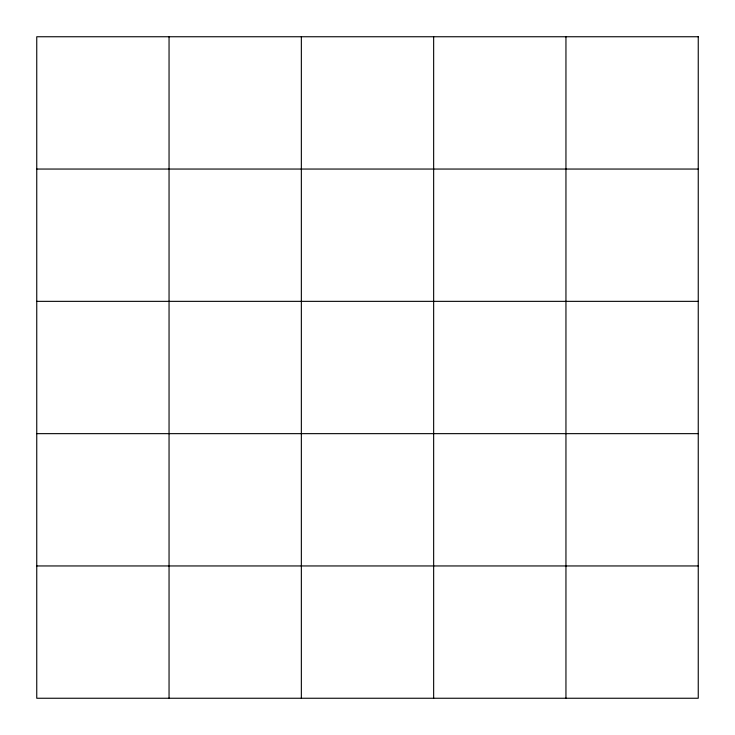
<?xml version="1.0" encoding="UTF-8"?>
<svg xmlns="http://www.w3.org/2000/svg" width="735" height="735" viewBox="0 0 735 735"><rect width="100%" height="100%" fill="white"/><g stroke="black" fill="none" stroke-linecap="round" stroke-linejoin="round"><path stroke-width="1.1" d="M36.75 169.05L698.25 169.05M36.75 301.35L698.25 301.35M36.75 433.65L698.25 433.65M36.75 565.95L698.25 565.95M565.95 36.75L565.95 698.25M433.65 36.75L433.65 698.25M301.35 36.75L301.35 698.25M169.05 36.75L169.05 698.25M698.25 36.75L36.75 36.75L36.75 698.25L698.25 698.25L698.25 36.75"/></g></svg>
